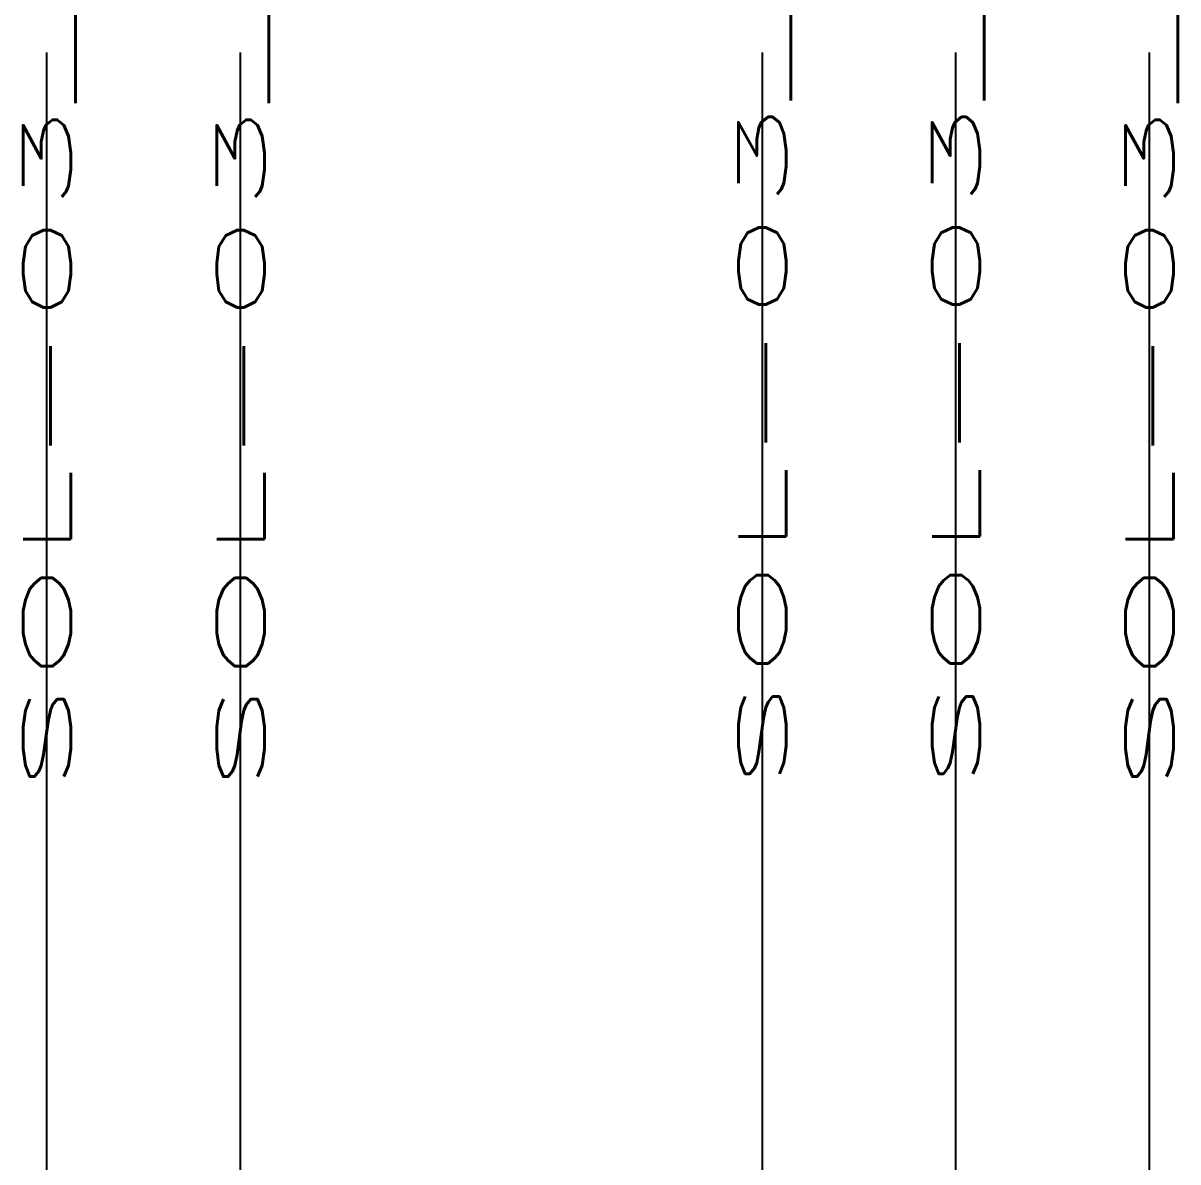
# Model space of a CAD drawing. Header units: inches. Extents: x -58 to 1235, y -506 to 1148.
# Drawn here: x 603.29 to 639.92, y 800.73 to 836.85 of the extents above; entities that cross this region are included whole.
import ezdxf
from ezdxf.enums import TextEntityAlignment as Align

# ---------------------------------------------------------------- set-up
doc = ezdxf.new("R2010")
doc.units = ezdxf.units.IN
doc.header["$MEASUREMENT"] = 0
for name, color, linetype in [('MISC', 2, 'Continuous'), ('RED_10AWG', 1, 'Continuous'), ('WIRENO', 70, 'Continuous')]:
    doc.layers.add(name, color=color, linetype=linetype)
doc.styles.add('WD', font='romans.shx')

# ---------------------------------------------------------------- blocks, each defined once
blk = doc.blocks.new('WD_WNV1')
at = {"style": 'WD', "width": 0.9}
blk.add_attdef('WIRENO', text='', height=0.125, rotation=90, dxfattribs=at).set_placement((0, 0), align=Align.MIDDLE_CENTER)
at = {"style": 'WD', "flags": 1}
for tag, p in [('W01USER', (0.0956, 0.0772)), ('W02USER', (0.0956, 0.0694)), ('W03USER', (0.0956, 0.0616)), ('W04USER', (0.0956, 0.0538)), ('W05USER', (0.0956, 0.046)), ('W06USER', (0.0956, 0.0382)), ('W07USER', (0.0956, 0.0304)), ('W08USER', (0.0956, 0.0226)), ('W09USER', (0.0956, 0.0147)), ('W10USER', (0.0956, 0.0069))]:
    blk.add_attdef(tag, text='', height=0.005, dxfattribs=at).set_placement(p, align=Align.CENTER)
for tag, p in [('X2TERM01', (0, 0.0625)), ('X8TERM01', (0, -0.0625))]:
    blk.add_attdef(tag, p, '', height=0.01, dxfattribs=at)
at = {"color": 7, "style": 'WD'}
for tag, p in [('X2_TINY_DOT_DONT_REMOVE', (0, 0.0625)), ('X8_TINY_DOT_DONT_REMOVE', (0, -0.0625))]:
    blk.add_attdef(tag, p, '', height=0.0001, dxfattribs=at)

msp = doc.modelspace()

# ---------------------------------------------------------------- linework, layer by layer
at = {"layer": 'RED_10AWG'}
for p, q in [((604.051, 639.542), (604.051, 835.918)), ((610.191, 639.542), (610.191, 835.918)), ((626.742, 639.542), (626.742, 835.918)), ((632.882, 639.542), (632.882, 835.918)), ((639.022, 639.542), (639.022, 835.918))]:
    msp.add_line(p, q, dxfattribs=at)

# ---------------------------------------------------------------- block references
at = {"layer": 'WIRENO'}
ref = msp.add_blockref('WD_WNV1', (604.051, 836.852), dxfattribs=dict(at, xscale=12.10343466955156, yscale=36.31030400865469, zscale=1.210343466955156))
ref.add_attrib('X8_TINY_DOT_DONT_REMOVE', '.', (604.051, 808.841), dxfattribs={"layer": 'MISC', "color": 7, "height": 0.00363, "style": 'WD', "width": 0.333333})
ref.add_attrib('WIRENO', 'SOL-03_1.3.11_N', dxfattribs={"height": 1.51293, "rotation": 90, "style": 'WD', "width": 2.7}).set_placement((604.051, 836.852), align=Align.MIDDLE_CENTER)
ref = msp.add_blockref('WD_WNV1', (610.191, 836.852), dxfattribs=dict(at, xscale=12.10343466955156, yscale=36.31030400865469, zscale=1.210343466955156))
ref.add_attrib('X8_TINY_DOT_DONT_REMOVE', '.', (610.191, 808.841), dxfattribs={"layer": 'MISC', "color": 7, "height": 0.00363, "style": 'WD', "width": 0.333333})
ref.add_attrib('WIRENO', 'SOL-03_1.3.12_N', dxfattribs={"height": 1.51293, "rotation": 90, "style": 'WD', "width": 2.7}).set_placement((610.191, 836.852), align=Align.MIDDLE_CENTER)
ref = msp.add_blockref('WD_WNV1', (626.742, 836.852), dxfattribs=dict(at, xscale=12.10343466955156, yscale=36.31030400865469, zscale=1.210343466955156))
ref.add_attrib('X8_TINY_DOT_DONT_REMOVE', '.', (626.742, 808.841), dxfattribs={"layer": 'MISC', "color": 7, "height": 0.00363, "style": 'WD', "width": 0.333333})
ref.add_attrib('WIRENO', 'SOL-03_1.3.13_P', dxfattribs={"height": 1.51293, "rotation": 90, "style": 'WD', "width": 2.7}).set_placement((626.742, 836.852), align=Align.MIDDLE_CENTER)
ref = msp.add_blockref('WD_WNV1', (632.882, 836.852), dxfattribs=dict(at, xscale=12.10343466955156, yscale=36.31030400865469, zscale=1.210343466955156))
ref.add_attrib('X8_TINY_DOT_DONT_REMOVE', '.', (632.882, 808.841), dxfattribs={"layer": 'MISC', "color": 7, "height": 0.00363, "style": 'WD', "width": 0.333333})
ref.add_attrib('WIRENO', 'SOL-03_1.3.14_P', dxfattribs={"height": 1.51293, "rotation": 90, "style": 'WD', "width": 2.7}).set_placement((632.882, 836.852), align=Align.MIDDLE_CENTER)
ref = msp.add_blockref('WD_WNV1', (639.022, 836.852), dxfattribs=dict(at, xscale=12.10343466955156, yscale=36.31030400865469, zscale=1.210343466955156))
ref.add_attrib('X8_TINY_DOT_DONT_REMOVE', '.', (639.022, 808.841), dxfattribs={"layer": 'MISC', "color": 7, "height": 0.00363, "style": 'WD', "width": 0.333333})
ref.add_attrib('WIRENO', 'SOL-03_1.3.13_N', dxfattribs={"height": 1.51293, "rotation": 90, "style": 'WD', "width": 2.7}).set_placement((639.022, 836.852), align=Align.MIDDLE_CENTER)

doc.saveas('drawing.dxf')
